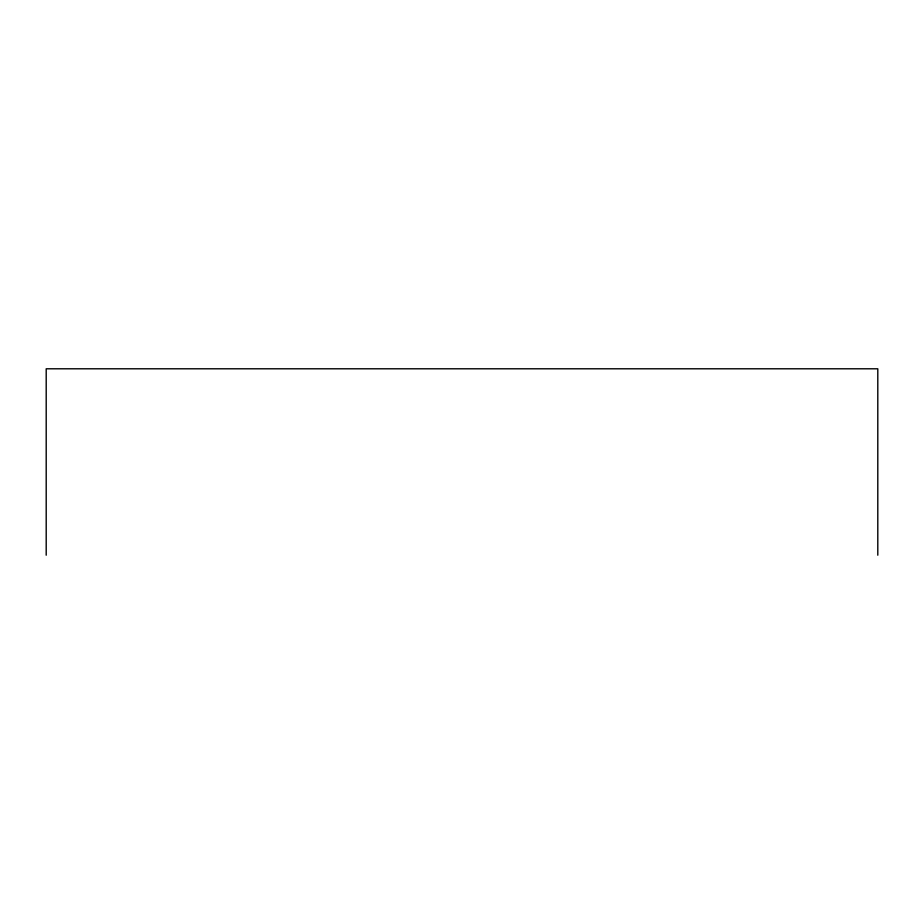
<?xml version="1.0" encoding="UTF-8"?>
<svg xmlns="http://www.w3.org/2000/svg" width="924" height="924" viewBox="0 0 924 924"><rect width="100%" height="100%" fill="white"/><g stroke="black" fill="none" stroke-linecap="round" stroke-linejoin="round"><path stroke-width="1.39" d="M877.8 555.208L877.8 368.792L46.2 368.792L46.2 555.208"/></g></svg>
